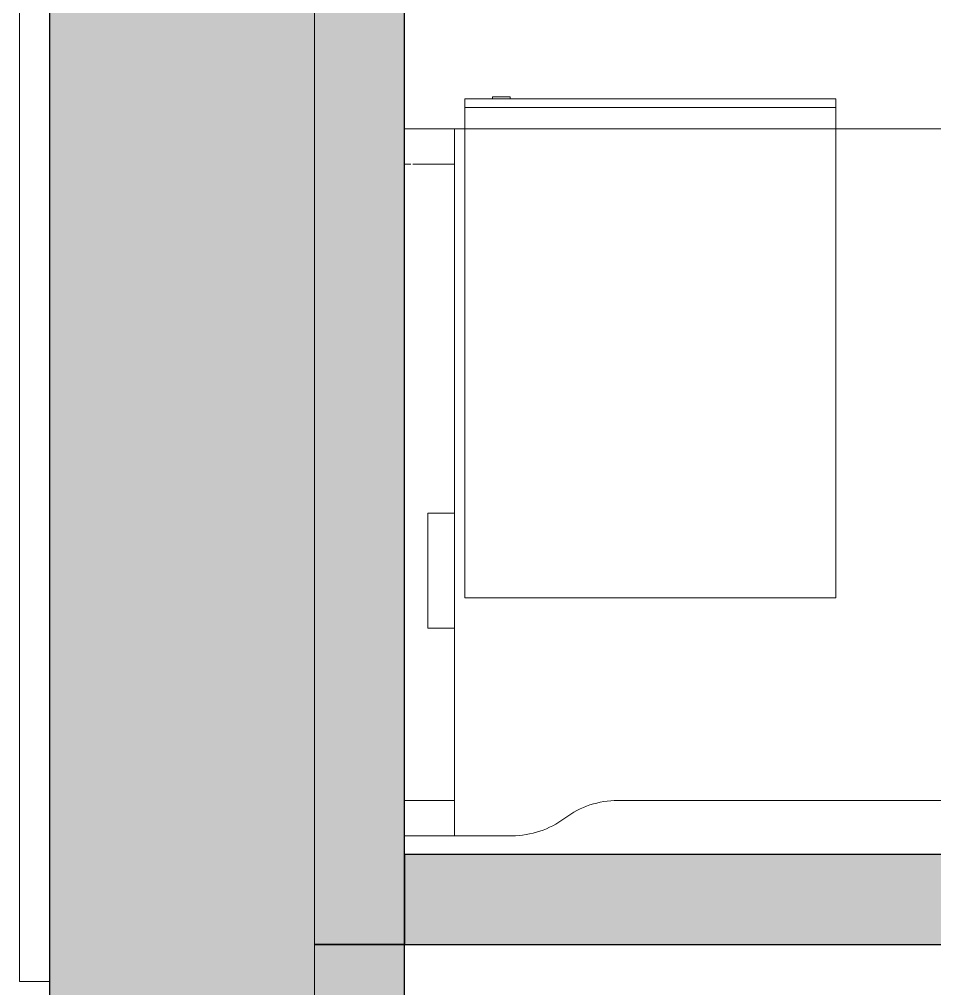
# Model space of a CAD drawing. Header units: millimetres. Extents: x 155927 to 295199, y -4084 to 97293.
# Drawn here: x 156427 to 157463, y 15058 to 16155 of the extents above; entities that cross this region are included whole.
import ezdxf

# ---------------------------------------------------------------- set-up
doc = ezdxf.new("R2010")
doc.units = ezdxf.units.MM
doc.header["$MEASUREMENT"] = 0
for name, color, linetype, lineweight in [('A-GLAZ-CURT', 7, 'CONTINUOUS', 9), ('A-WALL', 7, 'CONTINUOUS', 9), ('A-WALL-PATT', 7, 'CONTINUOUS', 9), ('I-FURN', 8, 'CONTINUOUS', 9), ('I-WALL', 7, 'CONTINUOUS', 9)]:
    doc.layers.add(name, color=color, linetype=linetype, lineweight=lineweight)

msp = doc.modelspace()

# ---------------------------------------------------------------- hatches: boundary and pattern name
at = {"layer": 'A-WALL-PATT'}
h = msp.add_hatch(color=256, dxfattribs=at)
h.paths.add_polyline_path([(156760.8, 9267.6), (156760.8, 13645.6), (156460.8, 13645.6), (156460.8, 9267.6)], flags=0)
h.paths.add_polyline_path([(156536.1, 14969.6), (156760.8, 14969.6), (156760.8, 16290.6), (156460.8, 16290.6), (156460.8, 14969.6)], flags=0)
h.paths.add_polyline_path([(156760.8, 25449.6), (156760.8, 26790.6), (156460.8, 26790.6), (156460.8, 25449.6), (156536.1, 25449.6)], flags=0)
h.paths.add_polyline_path([(156536.1, 28449.6), (156760.8, 28449.6), (156760.8, 34647.6), (156460.8, 34647.6), (156460.8, 28449.6)], flags=0)
for points in [[(156862.8, 15107.6), (156862.8, 16290.6), (156760.8, 16290.6), (156760.8, 15107.6)], [(161148.8, 15107.6), (161148.8, 15209.6), (160937.7, 15209.6), (160937.7, 15150.5), (158537.7, 15150.5), (158537.7, 15209.6), (156862.8, 15209.6), (156862.8, 15107.6), (160937.7, 15107.6)]]:
    msp.add_hatch(color=256, dxfattribs=at).paths.add_polyline_path(points, flags=0)
h = msp.add_hatch(color=256, dxfattribs=at)
h.paths.add_polyline_path([(156862.8, 13607.6), (156862.8, 13665.6), (156812, 13665.6), (156811.8, 13645.6), (156760.8, 13645.6), (156760.8, 13607.6), (156812, 13607.6)], flags=0)
h.paths.add_polyline_path([(156862.8, 14949.6), (156862.8, 15107.6), (156760.8, 15107.6), (156760.8, 14969.6), (156811.8, 14969.6), (156812, 14949.6)], flags=0)

# ---------------------------------------------------------------- linework, layer by layer
at = {"layer": 'A-GLAZ-CURT', "lineweight": 20}
for p, q in [((156426.8, 16174.6), (156426.8, 15065.6)), ((156460.8, 15065.6), (156460.8, 16174.6)), ((156426.8, 15065.6), (156460.8, 15065.6))]:
    msp.add_line(p, q, dxfattribs=at)
at = {"layer": 'A-WALL', "lineweight": 30}
msp.add_line((156460.8, 16290.6), (156460.8, 15049.6), dxfattribs=at)
at = {"layer": 'A-WALL'}
for p, q in [((156760.8, 15107.6), (156760.8, 16290.6)), ((156760.8, 14969.6), (156760.8, 15107.6))]:
    msp.add_line(p, q, dxfattribs=at)
at = {"layer": 'I-FURN'}
for p, q in [((157350.8, 16064.9), (156930.8, 16064.9)), ((156930.8, 16064.9), (156930.8, 16054.9)), ((156962.4, 16066.9), (156962.4, 16064.9)), ((156982.4, 16066.9), (156962.4, 16066.9)), ((156962.4, 16066.9), (156982.4, 16066.9)), ((156982.4, 16064.9), (156982.4, 16066.9)), ((157350.8, 16054.9), (157350.8, 16064.9)), ((156930.8, 16054.9), (157350.8, 16054.9)), ((157350.8, 16054.9), (156930.8, 16054.9)), ((156930.8, 16054.9), (156930.8, 16030.6)), ((157350.8, 16030.6), (157350.8, 16054.9)), ((156862.8, 16030.6), (156919.2, 16030.6)), ((156919.2, 16030.6), (156862.8, 16030.6)), ((158459.2, 16030.6), (156862.8, 16030.6)), ((156862.8, 16030.6), (158459.2, 16030.6)), ((156919.2, 16030.6), (156919.2, 15595.6)), ((156919.2, 15990.6), (156919.2, 16030.6)), ((156930.8, 16030.6), (156930.8, 15499.9)), ((157350.8, 15499.9), (157350.8, 16030.6)), ((156869.8, 15990.6), (156862.8, 15990.6)), ((156869.8, 15990.6), (156862.8, 15990.6)), ((156919.2, 15990.6), (156872.1, 15990.6)), ((156919.2, 15990.6), (156872.1, 15990.6)), ((156919.2, 15270.6), (156919.2, 15990.6)), ((156889.2, 15465.6), (156889.2, 15595.6)), ((156889.2, 15595.6), (156919.2, 15595.6)), ((156889.2, 15595.6), (156889.2, 15465.6)), ((156919.2, 15595.6), (156889.2, 15595.6)), ((156919.2, 15595.6), (156919.2, 15465.6)), ((156930.8, 15499.9), (157350.8, 15499.9)), ((156919.2, 15465.6), (156889.2, 15465.6)), ((156919.2, 15465.6), (156889.2, 15465.6)), ((156919.2, 15465.6), (156919.2, 15230.6)), ((156919.2, 15270.6), (156862.8, 15270.6)), ((156919.2, 15270.6), (156862.8, 15270.6)), ((156919.2, 15230.6), (156919.2, 15270.6)), ((157104.2, 15270.6), (157936.6, 15270.6)), ((157936.6, 15270.6), (157104.2, 15270.6)), ((156919.2, 15230.6), (156862.8, 15230.6)), ((156919.2, 15230.6), (156862.8, 15230.6)), ((156862.8, 15230.6), (156984.2, 15230.6)), ((156984.2, 15230.6), (156862.8, 15230.6))]:
    msp.add_line(p, q, dxfattribs=at)
for centre, start, end in [((157104.2, 15170.6), 90, 126.8699), ((157104.2, 15170.6), 90, 126.8699), ((156984.2, 15330.6), 270, 306.8699), ((156984.2, 15330.6), 270, 306.8699)]:
    msp.add_arc(centre, 100, start, end, dxfattribs=at)
at = {"layer": 'I-WALL'}
for p, q in [((156760.8, 16290.6), (156760.8, 15107.6)), ((156760.8, 15107.6), (156760.8, 14969.6))]:
    msp.add_line(p, q, dxfattribs=at)
at = {"layer": 'I-WALL', "lineweight": 30}
for p, q in [((156862.8, 15107.6), (156862.8, 16290.6)), ((158537.7, 15209.6), (156862.8, 15209.6)), ((156862.8, 15209.6), (156862.8, 15107.6)), ((156862.8, 15107.6), (156760.8, 15107.6)), ((156760.8, 15107.6), (156862.8, 15107.6)), ((156862.8, 15107.6), (161148.8, 15107.6)), ((156862.8, 14949.6), (156862.8, 15107.6))]:
    msp.add_line(p, q, dxfattribs=at)

doc.saveas('drawing.dxf')
